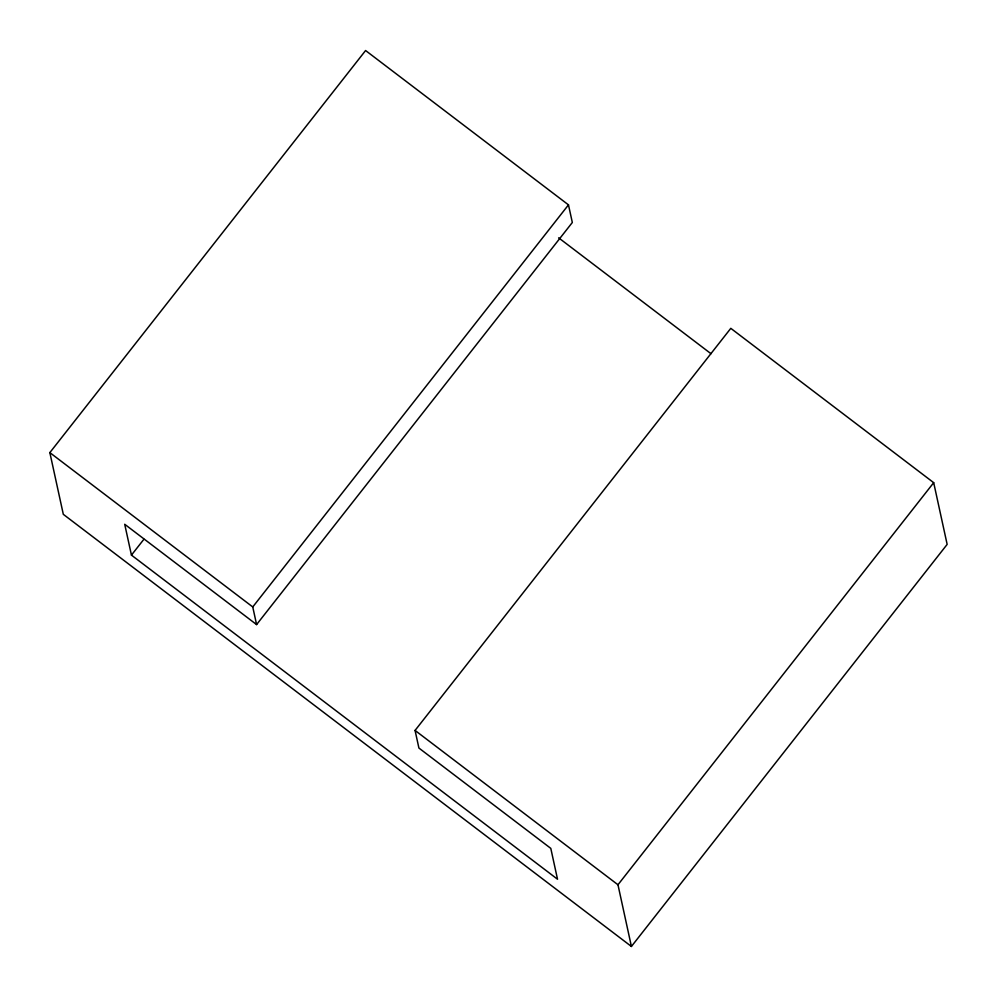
<?xml version="1.0" encoding="UTF-8"?>
<svg xmlns="http://www.w3.org/2000/svg" width="997" height="997" viewBox="0 0 997 997"><rect width="100%" height="100%" fill="white"/><g stroke="black" fill="none" stroke-linecap="round" stroke-linejoin="round"><path stroke-width="1.5" d="M49.85 452.613L365.587 50.535L568.477 204.871L572.328 222.493L256.59 624.583L124.712 524.272L131.442 555.117L557.522 879.229L550.793 848.372L418.914 748.049L415.064 730.427L730.801 328.337L933.691 482.673L947.15 544.387L631.413 946.465L63.309 514.327L49.85 452.613L252.752 606.949L256.59 624.583M131.442 555.117L143.917 539.24M252.752 606.949L568.477 204.871M631.413 946.465L617.966 884.763L933.691 482.673M558.644 237.834L710.998 353.711M415.064 730.427L617.966 884.763"/></g></svg>
